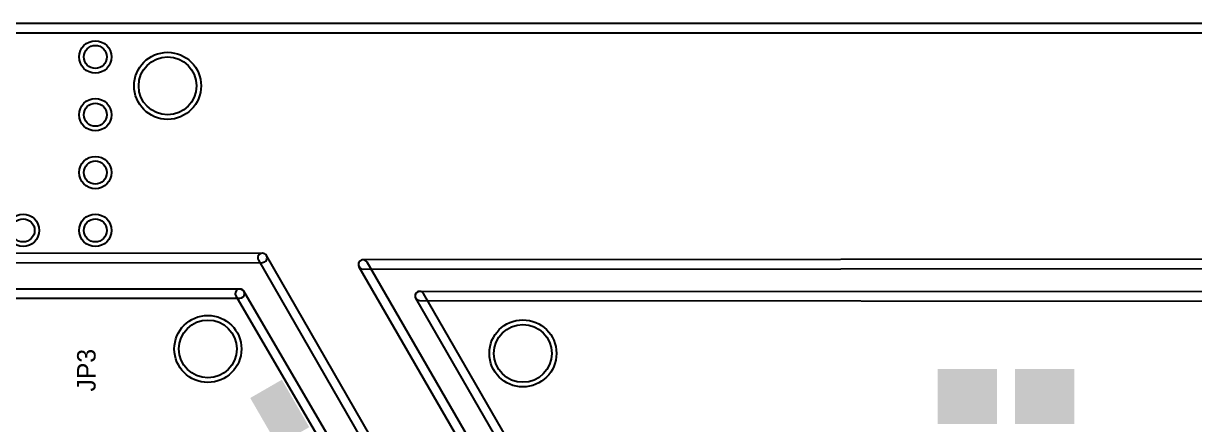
# Model space of a CAD drawing. Extents: x 0.02 to 3.96, y 0.03 to 4.16.
# Drawn here: x 2.188 to 3.201, y 3.813 to 4.16 of the extents above; entities that cross this region are included whole.
import ezdxf
from ezdxf.enums import TextEntityAlignment as Align

# ---------------------------------------------------------------- set-up
doc = ezdxf.new("R2010")
doc.units = 0
for name, color, linetype in [('20', 253, 'CONTINUOUS'), ('25', 253, 'CONTINUOUS'), ('29', 253, 'CONTINUOUS')]:
    doc.layers.add(name, color=color, linetype=linetype)

# ---------------------------------------------------------------- blocks, each defined once
blk = doc.blocks.new('RECT')
blk.add_solid([(-0.5, -0.5), (0.5, -0.5), (-0.5, 0.5), (0.5, 0.5)])

msp = doc.modelspace()

# ---------------------------------------------------------------- linework, layer by layer
at = {"layer": '20'}
for points in [[(0.5375, 4.15225), (3.44375, 4.15225, 1), (3.44375, 4.16025), (0.5375, 4.16025, 1)], [(1.735752, 3.95325), (2.394502, 3.9535, 1), (2.394498, 3.9615), (1.735748, 3.96125, 1)], [(2.391033, 3.955506), (2.788283, 3.264756, 1), (2.795217, 3.268744), (2.397967, 3.959494, 1)], [(2.481502, 3.94775), (3.307752, 3.94825, 1), (3.307748, 3.95625), (2.481498, 3.95575, 1)], [(2.880964, 3.268), (2.484964, 3.95375, 1), (2.478036, 3.94975), (2.874036, 3.264, 1)], [(1.6105, 3.9225), (2.375, 3.9225, 1), (2.375, 3.9305), (1.6105, 3.9305, 1)], [(2.371544, 3.924486), (2.756544, 3.263986, 1), (2.763456, 3.268014), (2.378456, 3.928514, 1)], [(2.914465, 3.266498), (2.533965, 3.926498, 1), (2.527035, 3.922502), (2.907535, 3.262502, 1)], [(2.530497, 3.9205), (3.293997, 3.92, 1), (3.294003, 3.928), (2.530503, 3.9285, 1)]]:
    msp.add_lwpolyline(points, format="xyb", close=True, dxfattribs=at)
for centre, radius in [((2.25, 4.13125), 0.01), ((2.3125, 4.10625), 0.025), ((2.25, 4.08125), 0.01), ((2.25, 4.03125), 0.01), ((2.1875, 3.98125), 0.01), ((2.25, 3.98125), 0.01), ((2.34732, 3.878663), 0.025), ((2.61977, 3.874843), 0.025)]:
    msp.add_circle(centre, radius, dxfattribs=at)
at = {"layer": '29'}
for centre, radius in [((2.25, 4.13125), 0.014), ((2.3125, 4.10625), 0.029), ((2.25, 4.08125), 0.014), ((2.25, 4.03125), 0.014), ((2.1875, 3.98125), 0.014), ((2.25, 3.98125), 0.014), ((2.34732, 3.878663), 0.029), ((2.61977, 3.874843), 0.029)]:
    msp.add_circle(centre, radius, dxfattribs=at)

# ---------------------------------------------------------------- block references
for p, xscale, yscale, rotation in [((3.004035, 3.8375), 0.051307, 0.04737, 180), ((3.070965, 3.8375), 0.051307, 0.04737, 180), ((2.409495, 3.823633), 0.04737, 0.031622, 300)]:
    msp.add_blockref('RECT', p, dxfattribs=dict(at, xscale=xscale, yscale=yscale, rotation=rotation))

# ---------------------------------------------------------------- texts
at = {"layer": '25'}
msp.add_text('JP3', height=0.016, rotation=90, dxfattribs=at).set_placement((2.23422, 3.8787), align=Align.TOP_RIGHT)
msp.add_text('JP3', height=0.016, rotation=90, dxfattribs=at).set_placement((2.23422, 3.8787), align=Align.TOP_RIGHT)

doc.saveas('drawing.dxf')
